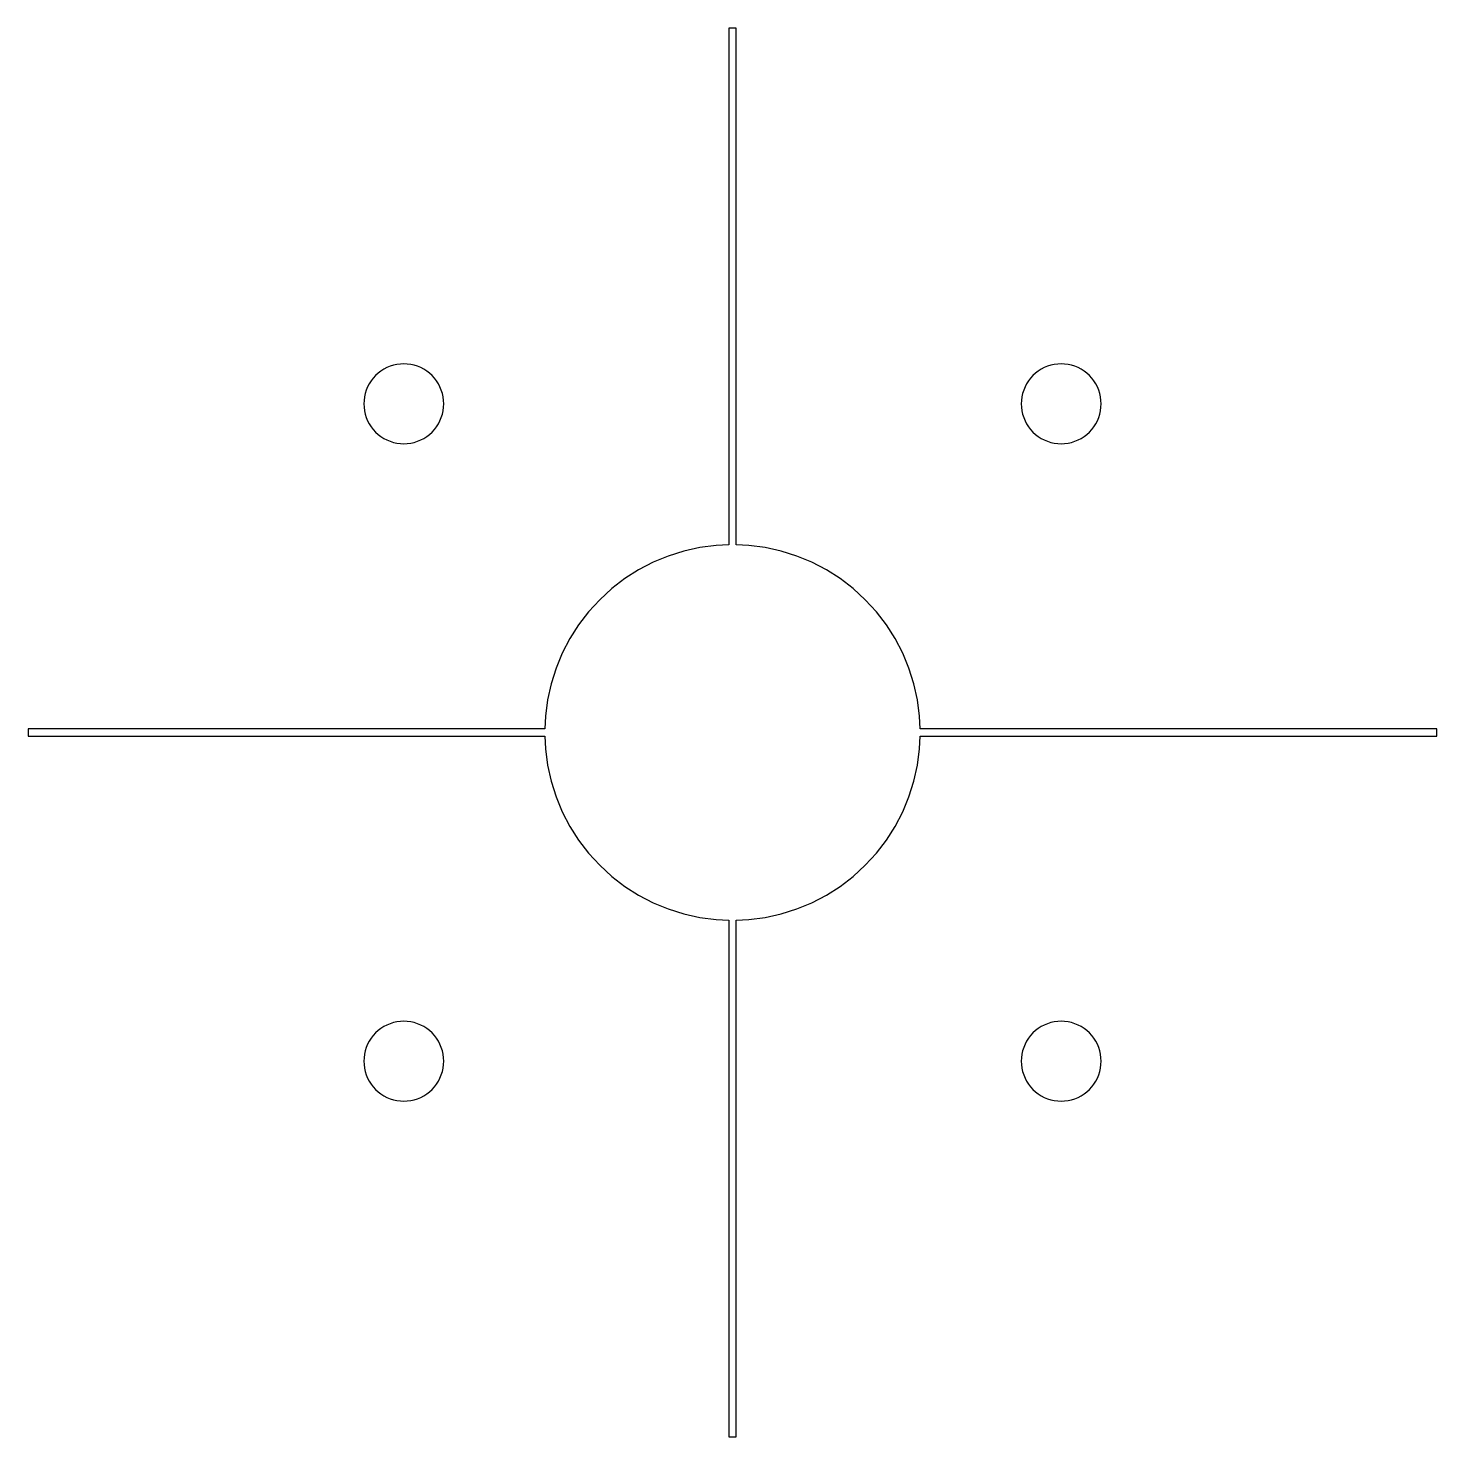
# Model space of a CAD drawing. Header units: metres. Extents: x -30 to 30, y -30 to 30.
import ezdxf

# ---------------------------------------------------------------- set-up
doc = ezdxf.new("R2010")
doc.units = ezdxf.units.M

msp = doc.modelspace()

# ---------------------------------------------------------------- linework, layer by layer
for p, q in [((0.149994, 30), (-0.149994, 30)), ((-0.149994, 30), (-0.149994, 7.99345)), ((0.149994, 7.99345), (0.149994, 30)), ((-14.44, 15.6421), (-14.5814, 15.5975)), ((-14.2952, 15.6742), (-14.44, 15.6421)), ((-14.1482, 15.6935), (-14.2952, 15.6742)), ((-14, 15.7), (-14.1482, 15.6935)), ((-13.8518, 15.6935), (-14, 15.7)), ((-13.7048, 15.6742), (-13.8518, 15.6935)), ((-13.56, 15.6421), (-13.7048, 15.6742)), ((-13.4186, 15.5975), (-13.56, 15.6421)), ((13.56, 15.6421), (13.4186, 15.5975)), ((13.7048, 15.6742), (13.56, 15.6421)), ((13.8518, 15.6935), (13.7048, 15.6742)), ((14, 15.7), (13.8518, 15.6935)), ((14.1482, 15.6935), (14, 15.7)), ((14.2952, 15.6742), (14.1482, 15.6935)), ((14.44, 15.6421), (14.2952, 15.6742)), ((14.5814, 15.5975), (14.44, 15.6421)), ((-15.3023, 15.0927), (-15.3925, 14.9751)), ((-15.2021, 15.2021), (-15.3023, 15.0927)), ((-15.0927, 15.3023), (-15.2021, 15.2021)), ((-14.9751, 15.3925), (-15.0927, 15.3023)), ((-14.85, 15.4722), (-14.9751, 15.3925)), ((-14.7184, 15.5407), (-14.85, 15.4722)), ((-14.5814, 15.5975), (-14.7184, 15.5407)), ((-13.2815, 15.5407), (-13.4186, 15.5975)), ((-13.15, 15.4722), (-13.2815, 15.5407)), ((-13.0249, 15.3925), (-13.15, 15.4722)), ((-12.9073, 15.3023), (-13.0249, 15.3925)), ((-12.7979, 15.2021), (-12.9073, 15.3023)), ((-12.6977, 15.0927), (-12.7979, 15.2021)), ((-12.6074, 14.9751), (-12.6977, 15.0927)), ((12.6977, 15.0927), (12.6074, 14.9751)), ((12.7979, 15.2021), (12.6977, 15.0927)), ((12.9073, 15.3023), (12.7979, 15.2021)), ((13.0249, 15.3925), (12.9073, 15.3023)), ((13.15, 15.4722), (13.0249, 15.3925)), ((13.2815, 15.5407), (13.15, 15.4722)), ((13.4186, 15.5975), (13.2815, 15.5407)), ((14.7184, 15.5407), (14.5814, 15.5975)), ((14.85, 15.4722), (14.7184, 15.5407)), ((14.9751, 15.3925), (14.85, 15.4722)), ((15.0927, 15.3023), (14.9751, 15.3925)), ((15.2021, 15.2021), (15.0927, 15.3023)), ((15.3023, 15.0927), (15.2021, 15.2021)), ((15.3925, 14.9751), (15.3023, 15.0927)), ((-15.6421, 14.44), (-15.6742, 14.2952)), ((-15.5975, 14.5814), (-15.6421, 14.44)), ((-15.5407, 14.7184), (-15.5975, 14.5814)), ((-15.4722, 14.85), (-15.5407, 14.7184)), ((-15.3925, 14.9751), (-15.4722, 14.85)), ((-12.5278, 14.85), (-12.6074, 14.9751)), ((-12.4593, 14.7184), (-12.5278, 14.85)), ((-12.4025, 14.5814), (-12.4593, 14.7184)), ((-12.3579, 14.44), (-12.4025, 14.5814)), ((-12.3258, 14.2952), (-12.3579, 14.44)), ((12.3579, 14.44), (12.3258, 14.2952)), ((12.4025, 14.5814), (12.3579, 14.44)), ((12.4593, 14.7184), (12.4025, 14.5814)), ((12.5278, 14.85), (12.4593, 14.7184)), ((12.6074, 14.9751), (12.5278, 14.85)), ((15.4722, 14.85), (15.3925, 14.9751)), ((15.5407, 14.7184), (15.4722, 14.85)), ((15.5975, 14.5814), (15.5407, 14.7184)), ((15.6421, 14.44), (15.5975, 14.5814)), ((15.6742, 14.2952), (15.6421, 14.44)), ((-15.6935, 14.1482), (-15.7, 14)), ((-15.7, 14), (-15.6935, 13.8518)), ((-15.6742, 14.2952), (-15.6935, 14.1482)), ((-15.6935, 13.8518), (-15.6742, 13.7048)), ((-12.3065, 14.1482), (-12.3258, 14.2952)), ((-12.3258, 13.7048), (-12.3065, 13.8518)), ((-12.3, 14), (-12.3065, 14.1482)), ((-12.3065, 13.8518), (-12.3, 14)), ((12.3065, 14.1482), (12.3, 14)), ((12.3, 14), (12.3065, 13.8518)), ((12.3258, 14.2952), (12.3065, 14.1482)), ((12.3065, 13.8518), (12.3258, 13.7048)), ((15.6935, 14.1482), (15.6742, 14.2952)), ((15.6742, 13.7048), (15.6935, 13.8518)), ((15.7, 14), (15.6935, 14.1482)), ((15.6935, 13.8518), (15.7, 14)), ((-15.6742, 13.7048), (-15.6421, 13.56)), ((-15.6421, 13.56), (-15.5975, 13.4186)), ((-15.5975, 13.4186), (-15.5407, 13.2815)), ((-15.5407, 13.2815), (-15.4722, 13.15)), ((-12.5278, 13.15), (-12.4593, 13.2815)), ((-12.4593, 13.2815), (-12.4025, 13.4186)), ((-12.4025, 13.4186), (-12.3579, 13.56)), ((-12.3579, 13.56), (-12.3258, 13.7048)), ((12.3258, 13.7048), (12.3579, 13.56)), ((12.3579, 13.56), (12.4025, 13.4186)), ((12.4025, 13.4186), (12.4593, 13.2815)), ((12.4593, 13.2815), (12.5278, 13.15)), ((15.4722, 13.15), (15.5407, 13.2815)), ((15.5407, 13.2815), (15.5975, 13.4186)), ((15.5975, 13.4186), (15.6421, 13.56)), ((15.6421, 13.56), (15.6742, 13.7048)), ((-15.4722, 13.15), (-15.3925, 13.0249)), ((-15.3925, 13.0249), (-15.3023, 12.9073)), ((-15.3023, 12.9073), (-15.2021, 12.7979)), ((-15.2021, 12.7979), (-15.0927, 12.6977)), ((-15.0927, 12.6977), (-14.9751, 12.6074)), ((-14.9751, 12.6074), (-14.85, 12.5278)), ((-13.15, 12.5278), (-13.0249, 12.6074)), ((-13.0249, 12.6074), (-12.9073, 12.6977)), ((-12.9073, 12.6977), (-12.7979, 12.7979)), ((-12.7979, 12.7979), (-12.6977, 12.9073)), ((-12.6977, 12.9073), (-12.6074, 13.0249)), ((-12.6074, 13.0249), (-12.5278, 13.15)), ((12.5278, 13.15), (12.6074, 13.0249)), ((12.6074, 13.0249), (12.6977, 12.9073)), ((12.6977, 12.9073), (12.7979, 12.7979)), ((12.7979, 12.7979), (12.9073, 12.6977)), ((12.9073, 12.6977), (13.0249, 12.6074)), ((13.0249, 12.6074), (13.15, 12.5278)), ((14.85, 12.5278), (14.9751, 12.6074)), ((14.9751, 12.6074), (15.0927, 12.6977)), ((15.0927, 12.6977), (15.2021, 12.7979)), ((15.2021, 12.7979), (15.3023, 12.9073)), ((15.3023, 12.9073), (15.3925, 13.0249)), ((15.3925, 13.0249), (15.4722, 13.15)), ((-14.85, 12.5278), (-14.7184, 12.4593)), ((-14.7184, 12.4593), (-14.5814, 12.4025)), ((-14.5814, 12.4025), (-14.44, 12.3579)), ((-14.44, 12.3579), (-14.2952, 12.3258)), ((-14.2952, 12.3258), (-14.1482, 12.3065)), ((-14.1482, 12.3065), (-14, 12.3)), ((-14, 12.3), (-13.8518, 12.3065)), ((-13.8518, 12.3065), (-13.7048, 12.3258)), ((-13.7048, 12.3258), (-13.56, 12.3579)), ((-13.56, 12.3579), (-13.4186, 12.4025)), ((-13.4186, 12.4025), (-13.2815, 12.4593)), ((-13.2815, 12.4593), (-13.15, 12.5278)), ((13.15, 12.5278), (13.2815, 12.4593)), ((13.2815, 12.4593), (13.4186, 12.4025)), ((13.4186, 12.4025), (13.56, 12.3579)), ((13.56, 12.3579), (13.7048, 12.3258)), ((13.7048, 12.3258), (13.8518, 12.3065)), ((13.8518, 12.3065), (14, 12.3)), ((14, 12.3), (14.1482, 12.3065)), ((14.1482, 12.3065), (14.2952, 12.3258)), ((14.2952, 12.3258), (14.44, 12.3579)), ((14.44, 12.3579), (14.5814, 12.4025)), ((14.5814, 12.4025), (14.7184, 12.4593)), ((14.7184, 12.4593), (14.85, 12.5278)), ((-1.38918, 7.87845), (-2.07054, 7.7274)), ((-0.697235, 7.96954), (-1.38918, 7.87845)), ((-0.149994, 7.99345), (-0.697235, 7.96954)), ((0.697235, 7.96954), (0.149994, 7.99345)), ((1.38918, 7.87845), (0.697235, 7.96954)), ((2.07054, 7.7274), (1.38918, 7.87845)), ((-3.38094, 7.25046), (-4, 6.92819)), ((-2.73616, 7.51753), (-3.38094, 7.25046)), ((-2.07054, 7.7274), (-2.73616, 7.51753)), ((2.73616, 7.51753), (2.07054, 7.7274)), ((3.38094, 7.25046), (2.73616, 7.51753)), ((4, 6.92819), (3.38094, 7.25046)), ((-4, 6.92819), (-4.58861, 6.55321)), ((4.58861, 6.55321), (4, 6.92819)), ((-5.14229, 6.12834), (-5.65685, 5.65685)), ((-4.58861, 6.55321), (-5.14229, 6.12834)), ((5.14229, 6.12834), (4.58861, 6.55321)), ((5.65685, 5.65685), (5.14229, 6.12834)), ((-5.65685, 5.65685), (-6.12834, 5.14229)), ((6.12834, 5.14229), (5.65685, 5.65685)), ((-6.12834, 5.14229), (-6.55321, 4.58861)), ((6.55321, 4.58861), (6.12834, 5.14229)), ((-6.55321, 4.58861), (-6.92819, 4)), ((6.92819, 4), (6.55321, 4.58861)), ((-6.92819, 4), (-7.25046, 3.38094)), ((7.25046, 3.38094), (6.92819, 4)), ((-7.25046, 3.38094), (-7.51753, 2.73616)), ((7.51753, 2.73616), (7.25046, 3.38094)), ((-7.51753, 2.73616), (-7.7274, 2.07054)), ((7.7274, 2.07054), (7.51753, 2.73616)), ((-7.7274, 2.07054), (-7.87845, 1.38918)), ((7.87845, 1.38918), (7.7274, 2.07054)), ((-7.87845, 1.38918), (-7.96954, 0.697235)), ((7.96954, 0.697235), (7.87845, 1.38918)), ((-7.96954, 0.697235), (-7.99345, 0.149994)), ((7.99345, 0.149994), (7.96954, 0.697235)), ((-7.99345, 0.149994), (-30, 0.149994)), ((-30, 0.149994), (-30, -0.149994)), ((30, 0.149994), (7.99345, 0.149994)), ((30, -0.149994), (30, 0.149994)), ((-30, -0.149994), (-7.99345, -0.149994)), ((-7.99345, -0.149994), (-7.96954, -0.697235)), ((7.96954, -0.697235), (7.99345, -0.149994)), ((7.99345, -0.149994), (30, -0.149994)), ((-7.96954, -0.697235), (-7.87845, -1.38918)), ((7.87845, -1.38918), (7.96954, -0.697235)), ((-7.87845, -1.38918), (-7.7274, -2.07054)), ((7.7274, -2.07054), (7.87845, -1.38918)), ((-7.7274, -2.07054), (-7.51753, -2.73616)), ((7.51753, -2.73616), (7.7274, -2.07054)), ((-7.51753, -2.73616), (-7.25046, -3.38094)), ((7.25046, -3.38094), (7.51753, -2.73616)), ((-7.25046, -3.38094), (-6.92819, -4)), ((6.92819, -4), (7.25046, -3.38094)), ((-6.92819, -4), (-6.55321, -4.58861)), ((6.55321, -4.58861), (6.92819, -4)), ((-6.55321, -4.58861), (-6.12834, -5.14229)), ((6.12834, -5.14229), (6.55321, -4.58861)), ((-6.12834, -5.14229), (-5.65685, -5.65685)), ((5.65685, -5.65685), (6.12834, -5.14229)), ((-5.65685, -5.65685), (-5.14229, -6.12834)), ((5.14229, -6.12834), (5.65685, -5.65685)), ((-5.14229, -6.12834), (-4.58861, -6.55321)), ((-4.58861, -6.55321), (-4, -6.92819)), ((4, -6.92819), (4.58861, -6.55321)), ((4.58861, -6.55321), (5.14229, -6.12834)), ((-4, -6.92819), (-3.38094, -7.25046)), ((3.38094, -7.25046), (4, -6.92819)), ((-3.38094, -7.25046), (-2.73616, -7.51753)), ((-2.73616, -7.51753), (-2.07054, -7.7274)), ((-2.07054, -7.7274), (-1.38918, -7.87845)), ((1.38918, -7.87845), (2.07054, -7.7274)), ((2.07054, -7.7274), (2.73616, -7.51753)), ((2.73616, -7.51753), (3.38094, -7.25046)), ((-1.38918, -7.87845), (-0.697235, -7.96954)), ((-0.697235, -7.96954), (-0.149994, -7.99345)), ((-0.149994, -7.99345), (-0.149994, -30)), ((0.149994, -7.99345), (0.697235, -7.96954)), ((0.149994, -30), (0.149994, -7.99345)), ((0.697235, -7.96954), (1.38918, -7.87845)), ((-14.85, -12.5278), (-14.9751, -12.6074)), ((-14.7184, -12.4593), (-14.85, -12.5278)), ((-14.5814, -12.4025), (-14.7184, -12.4593)), ((-14.44, -12.3579), (-14.5814, -12.4025)), ((-14.2952, -12.3258), (-14.44, -12.3579)), ((-14.1482, -12.3065), (-14.2952, -12.3258)), ((-14, -12.3), (-14.1482, -12.3065)), ((-13.8518, -12.3065), (-14, -12.3)), ((-13.7048, -12.3258), (-13.8518, -12.3065)), ((-13.56, -12.3579), (-13.7048, -12.3258)), ((-13.4186, -12.4025), (-13.56, -12.3579)), ((-13.2815, -12.4593), (-13.4186, -12.4025)), ((-13.15, -12.5278), (-13.2815, -12.4593)), ((-13.0249, -12.6074), (-13.15, -12.5278)), ((13.15, -12.5278), (13.0249, -12.6074)), ((13.2815, -12.4593), (13.15, -12.5278)), ((13.4186, -12.4025), (13.2815, -12.4593)), ((13.56, -12.3579), (13.4186, -12.4025)), ((13.7048, -12.3258), (13.56, -12.3579)), ((13.8518, -12.3065), (13.7048, -12.3258)), ((14, -12.3), (13.8518, -12.3065)), ((14.1482, -12.3065), (14, -12.3)), ((14.2952, -12.3258), (14.1482, -12.3065)), ((14.44, -12.3579), (14.2952, -12.3258)), ((14.5814, -12.4025), (14.44, -12.3579)), ((14.7184, -12.4593), (14.5814, -12.4025)), ((14.85, -12.5278), (14.7184, -12.4593)), ((14.9751, -12.6074), (14.85, -12.5278)), ((-15.4722, -13.15), (-15.5407, -13.2815)), ((-15.3925, -13.0249), (-15.4722, -13.15)), ((-15.3023, -12.9073), (-15.3925, -13.0249)), ((-15.2021, -12.7979), (-15.3023, -12.9073)), ((-15.0927, -12.6977), (-15.2021, -12.7979)), ((-14.9751, -12.6074), (-15.0927, -12.6977)), ((-12.9073, -12.6977), (-13.0249, -12.6074)), ((-12.7979, -12.7979), (-12.9073, -12.6977)), ((-12.6977, -12.9073), (-12.7979, -12.7979)), ((-12.6074, -13.0249), (-12.6977, -12.9073)), ((-12.5278, -13.15), (-12.6074, -13.0249)), ((-12.4593, -13.2815), (-12.5278, -13.15)), ((12.5278, -13.15), (12.4593, -13.2815)), ((12.6074, -13.0249), (12.5278, -13.15)), ((12.6977, -12.9073), (12.6074, -13.0249)), ((12.7979, -12.7979), (12.6977, -12.9073)), ((12.9073, -12.6977), (12.7979, -12.7979)), ((13.0249, -12.6074), (12.9073, -12.6977)), ((15.0927, -12.6977), (14.9751, -12.6074)), ((15.2021, -12.7979), (15.0927, -12.6977)), ((15.3023, -12.9073), (15.2021, -12.7979)), ((15.3925, -13.0249), (15.3023, -12.9073)), ((15.4722, -13.15), (15.3925, -13.0249)), ((15.5407, -13.2815), (15.4722, -13.15)), ((-15.6742, -13.7048), (-15.6935, -13.8518)), ((-15.6421, -13.56), (-15.6742, -13.7048)), ((-15.5975, -13.4186), (-15.6421, -13.56)), ((-15.5407, -13.2815), (-15.5975, -13.4186)), ((-12.4025, -13.4186), (-12.4593, -13.2815)), ((-12.3579, -13.56), (-12.4025, -13.4186)), ((-12.3258, -13.7048), (-12.3579, -13.56)), ((-12.3065, -13.8518), (-12.3258, -13.7048)), ((12.3258, -13.7048), (12.3065, -13.8518)), ((12.3579, -13.56), (12.3258, -13.7048)), ((12.4025, -13.4186), (12.3579, -13.56)), ((12.4593, -13.2815), (12.4025, -13.4186)), ((15.5975, -13.4186), (15.5407, -13.2815)), ((15.6421, -13.56), (15.5975, -13.4186)), ((15.6742, -13.7048), (15.6421, -13.56)), ((15.6935, -13.8518), (15.6742, -13.7048)), ((-15.6935, -13.8518), (-15.7, -14)), ((-15.7, -14), (-15.6935, -14.1482)), ((-15.6935, -14.1482), (-15.6742, -14.2952)), ((-15.6742, -14.2952), (-15.6421, -14.44)), ((-12.3579, -14.44), (-12.3258, -14.2952)), ((-12.3258, -14.2952), (-12.3065, -14.1482)), ((-12.3, -14), (-12.3065, -13.8518)), ((-12.3065, -14.1482), (-12.3, -14)), ((12.3065, -13.8518), (12.3, -14)), ((12.3, -14), (12.3065, -14.1482)), ((12.3065, -14.1482), (12.3258, -14.2952)), ((12.3258, -14.2952), (12.3579, -14.44)), ((15.6421, -14.44), (15.6742, -14.2952)), ((15.6742, -14.2952), (15.6935, -14.1482)), ((15.7, -14), (15.6935, -13.8518)), ((15.6935, -14.1482), (15.7, -14)), ((-15.6421, -14.44), (-15.5975, -14.5814)), ((-15.5975, -14.5814), (-15.5407, -14.7184)), ((-15.5407, -14.7184), (-15.4722, -14.85)), ((-15.4722, -14.85), (-15.3925, -14.9751)), ((-15.3925, -14.9751), (-15.3023, -15.0927)), ((-12.6977, -15.0927), (-12.6074, -14.9751)), ((-12.6074, -14.9751), (-12.5278, -14.85)), ((-12.5278, -14.85), (-12.4593, -14.7184)), ((-12.4593, -14.7184), (-12.4025, -14.5814)), ((-12.4025, -14.5814), (-12.3579, -14.44)), ((12.3579, -14.44), (12.4025, -14.5814)), ((12.4025, -14.5814), (12.4593, -14.7184)), ((12.4593, -14.7184), (12.5278, -14.85)), ((12.5278, -14.85), (12.6074, -14.9751)), ((12.6074, -14.9751), (12.6977, -15.0927)), ((15.3023, -15.0927), (15.3925, -14.9751)), ((15.3925, -14.9751), (15.4722, -14.85)), ((15.4722, -14.85), (15.5407, -14.7184)), ((15.5407, -14.7184), (15.5975, -14.5814)), ((15.5975, -14.5814), (15.6421, -14.44)), ((-15.3023, -15.0927), (-15.2021, -15.2021)), ((-15.2021, -15.2021), (-15.0927, -15.3023)), ((-15.0927, -15.3023), (-14.9751, -15.3925)), ((-14.9751, -15.3925), (-14.85, -15.4722)), ((-14.85, -15.4722), (-14.7184, -15.5407)), ((-14.7184, -15.5407), (-14.5814, -15.5975)), ((-14.5814, -15.5975), (-14.44, -15.6421)), ((-13.56, -15.6421), (-13.4186, -15.5975)), ((-13.4186, -15.5975), (-13.2815, -15.5407)), ((-13.2815, -15.5407), (-13.15, -15.4722)), ((-13.15, -15.4722), (-13.0249, -15.3925)), ((-13.0249, -15.3925), (-12.9073, -15.3023)), ((-12.9073, -15.3023), (-12.7979, -15.2021)), ((-12.7979, -15.2021), (-12.6977, -15.0927)), ((12.6977, -15.0927), (12.7979, -15.2021)), ((12.7979, -15.2021), (12.9073, -15.3023)), ((12.9073, -15.3023), (13.0249, -15.3925)), ((13.0249, -15.3925), (13.15, -15.4722)), ((13.15, -15.4722), (13.2815, -15.5407)), ((13.2815, -15.5407), (13.4186, -15.5975)), ((13.4186, -15.5975), (13.56, -15.6421)), ((14.44, -15.6421), (14.5814, -15.5975)), ((14.5814, -15.5975), (14.7184, -15.5407)), ((14.7184, -15.5407), (14.85, -15.4722)), ((14.85, -15.4722), (14.9751, -15.3925)), ((14.9751, -15.3925), (15.0927, -15.3023)), ((15.0927, -15.3023), (15.2021, -15.2021)), ((15.2021, -15.2021), (15.3023, -15.0927)), ((-14.44, -15.6421), (-14.2952, -15.6742)), ((-14.2952, -15.6742), (-14.1482, -15.6935)), ((-14.1482, -15.6935), (-14, -15.7)), ((-14, -15.7), (-13.8518, -15.6935)), ((-13.8518, -15.6935), (-13.7048, -15.6742)), ((-13.7048, -15.6742), (-13.56, -15.6421)), ((13.56, -15.6421), (13.7048, -15.6742)), ((13.7048, -15.6742), (13.8518, -15.6935)), ((13.8518, -15.6935), (14, -15.7)), ((14, -15.7), (14.1482, -15.6935)), ((14.1482, -15.6935), (14.2952, -15.6742)), ((14.2952, -15.6742), (14.44, -15.6421)), ((-0.149994, -30), (0.149994, -30))]:
    msp.add_line(p, q)

doc.saveas('drawing.dxf')
